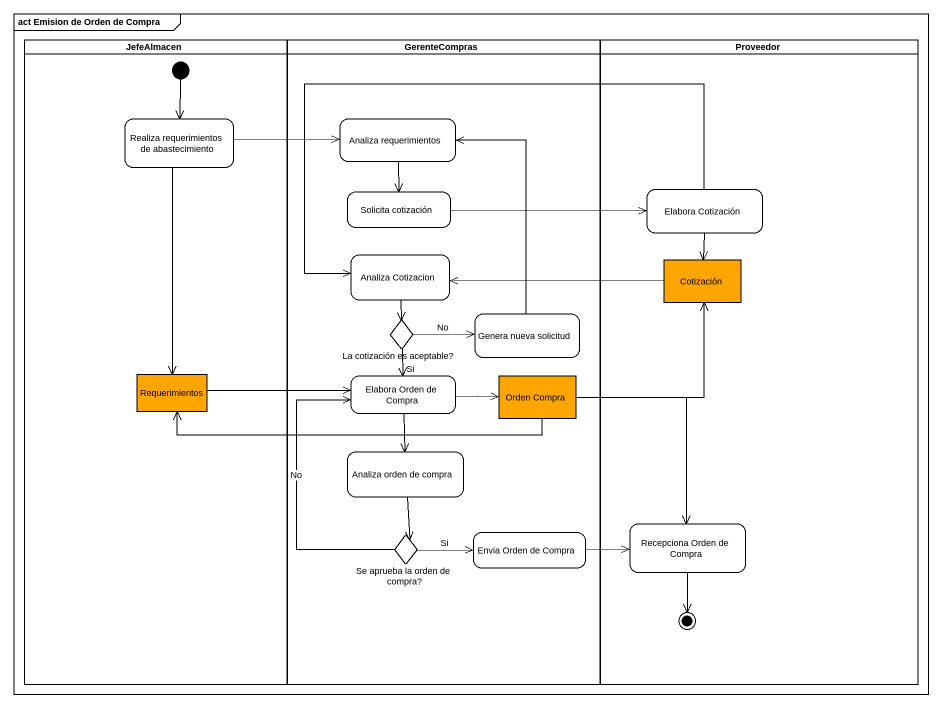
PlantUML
@startuml
mainframe act Emision de Orden de Compra
hide empty description
state JefeAlmacen <<partition>> {
  state "Realiza requerimientos de abastecimiento" as Realiza_requerimientos_de
  state Requerimientos <<object>> #FFA500
  [*] --> Realiza_requerimientos_de
}
state GerenteCompras <<partition>> {
  state "Analiza requerimientos" as Analiza_requerimientos
  state "Solicita cotización" as Solicita_cotización
  state "Analiza Cotizacion" as Analiza_Cotizacion
  state "La cotización es aceptable?" as La_cotización_es_aceptable <<choice>>
  state "Genera nueva solicitud" as Genera_nueva_solicitud
  state "Elabora Orden de Compra" as Elabora_Orden_de_Compra
  state "Orden Compra" as Orden_Compra <<object>> #FFA500
  state "Analiza orden de compra" as Analiza_orden_de_compra
  state "Se aprueba la orden de compra?" as Se_aprueba_la_orden_de <<choice>>
  state "Envia Orden de Compra" as Envia_Orden_de_Compra
}
state Proveedor <<partition>> {
  state "Elabora Cotización" as Elabora_Cotización
  state Cotización <<object>> #FFA500
  state "Recepciona Orden de Compra" as Recepciona_Orden_de_Compra
  Recepciona_Orden_de_Compra --> [*]
}
Realiza_requerimientos_de -right-> Analiza_requerimientos
Realiza_requerimientos_de --> Requerimientos
Analiza_requerimientos --> Solicita_cotización
Solicita_cotización -right-> Elabora_Cotización
Elabora_Cotización -left-> Analiza_Cotizacion
Elabora_Cotización --> Cotización
Analiza_Cotizacion --> La_cotización_es_aceptable
Cotización -left-> Analiza_Cotizacion
La_cotización_es_aceptable -right-> Genera_nueva_solicitud : No
La_cotización_es_aceptable --> Elabora_Orden_de_Compra : Si
Genera_nueva_solicitud -up-> Analiza_requerimientos
Requerimientos -right-> Elabora_Orden_de_Compra
Elabora_Orden_de_Compra -right-> Orden_Compra
Elabora_Orden_de_Compra --> Analiza_orden_de_compra
Orden_Compra -up-> Cotización
Orden_Compra -left-> Requerimientos
Orden_Compra --> Recepciona_Orden_de_Compra
Analiza_orden_de_compra --> Se_aprueba_la_orden_de
Se_aprueba_la_orden_de -up-> Elabora_Orden_de_Compra : No
Se_aprueba_la_orden_de -right-> Envia_Orden_de_Compra : Si
Envia_Orden_de_Compra -right-> Recepciona_Orden_de_Compra
@enduml
